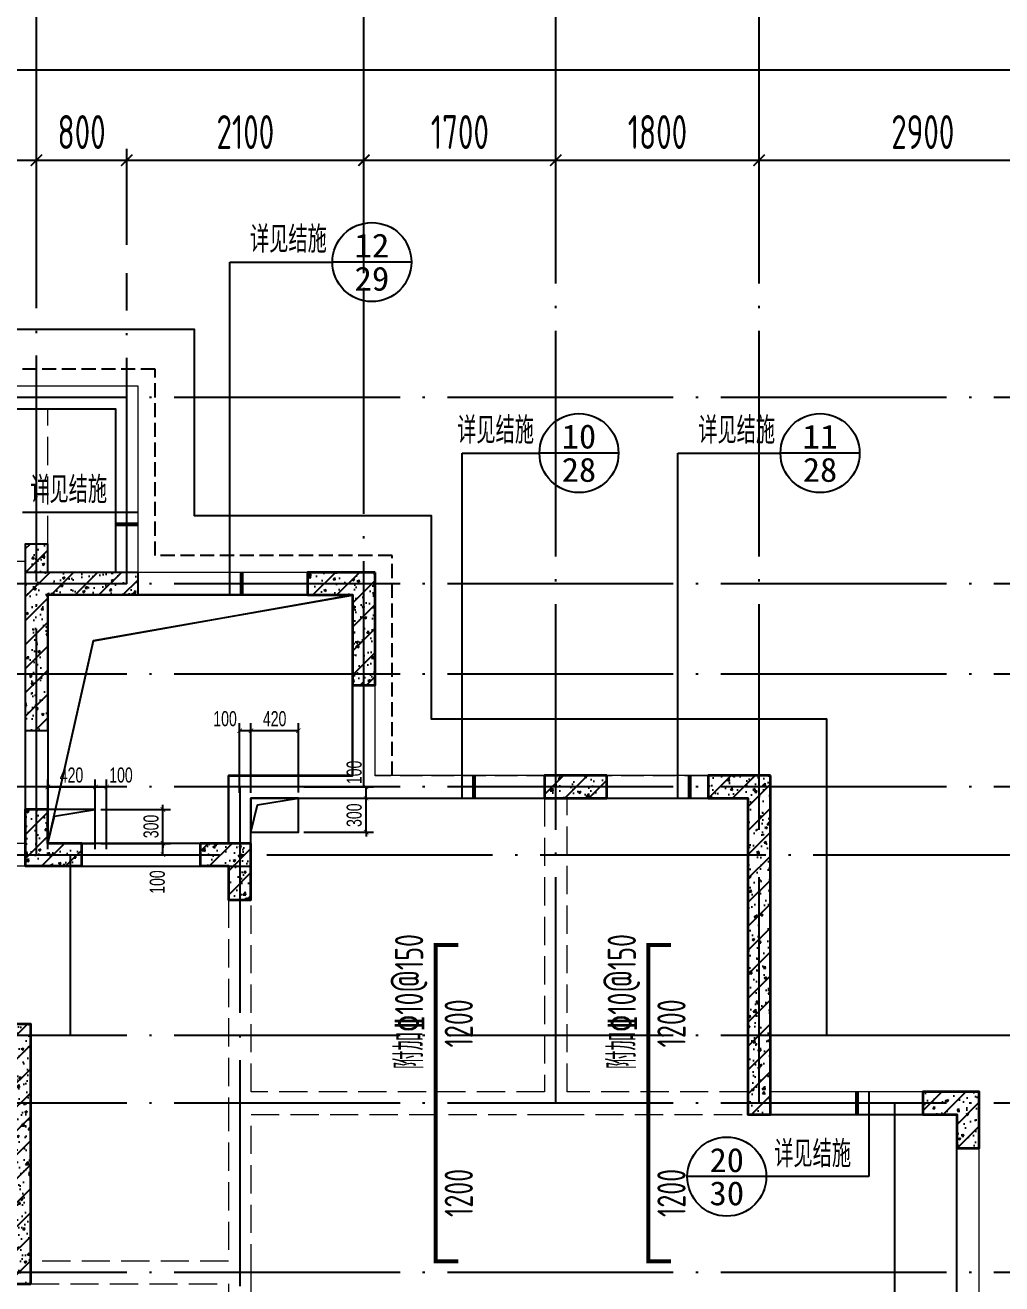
# Model space of a CAD drawing. Extents: x -668857 to 185752, y -270966 to 286822.
# Drawn here: x -191735 to -183085, y -209663 to -198517 of the extents above; entities that cross this region are included whole.
import ezdxf
from ezdxf.enums import TextEntityAlignment as Align

# ---------------------------------------------------------------- set-up
doc = ezdxf.new("R2010")
doc.units = 0
doc.header["$LTSCALE"] = 1000
for name, pattern in [('#P_--_20B1_001_t3$0$DASH', [0.35, 0.25, -0.1]), ('__DASH', [0.35, 0.25, -0.1]), ('DASH', [0.35, 0.25, -0.1]), ('DOTE', [2.42, 2, -0.2, 0.02, -0.2])]:
    doc.linetypes.add(name, pattern=pattern)
doc.layers.get('0').update_dxf_attribs({"linetype": 'CONTINUOUS'})
doc.layers.get('DEFPOINTS').update_dxf_attribs({"linetype": 'CONTINUOUS'})
for name, color, linetype in [('A-AXIS', 1, 'CONTINUOUS'), ('A-DOTE', 10, 'DOTE'), ('DIM_IDEN', 67, 'CONTINUOUS'), ('PUB_TEXT', 2, 'CONTINUOUS'), ('ROOF', 183, 'CONTINUOUS'), ('S-B板配筋', 6, 'CONTINUOUS'), ('S-B板配筋号', 7, 'CONTINUOUS'), ('S-D洞口', 4, 'CONTINUOUS'), ('S-D洞口标注', 3, 'CONTINUOUS'), ('S-L主梁线', 4, 'DASH'), ('S-Q墙填充', 252, 'CONTINUOUS'), ('S-Q墙实线', 6, 'CONTINUOUS'), ('S-Y一般标注', 3, 'CONTINUOUS'), ('S-Z柱填充', 252, 'CONTINUOUS'), ('S-Z柱实线', 6, 'CONTINUOUS'), ('看线', 251, 'CONTINUOUS')]:
    doc.layers.add(name, color=color, linetype=linetype)
doc.layers.add('平面-看线', color=45, linetype='CONTINUOUS', lineweight=15)
doc.styles.add('_TCH_AXIS', font='COMPLEX', dxfattribs={"bigfont": 'GBCBIG'})
doc.styles.add('_TCH_LABEL', font='simhei.ttf')
doc.styles.add('TSSD_DIMENSION', font='Tssdeng.shx', dxfattribs={"width": 0.7, "bigfont": 'tssdchn.shx'})
doc.styles.add('TSSD_REIN', font='tssdeng.shx', dxfattribs={"width": 0.7, "height": 300, "bigfont": 'tssdchn.shx'})
doc.styles.add('结构文字', font='zstxt.shx', dxfattribs={"width": 0.7, "bigfont": 'zshz.shx'})
doc.dimstyles.new('STRUCK30', dxfattribs={"dimscale": 0.33333, "dimtxt": 400, "dimasz": 121, "dimexe": 200, "dimexo": 150, "dimgap": 115, "dimtad": 1, "dimdec": 0, "dimdsep": 46, "dimtxsty": '结构文字', "dimblk": 'ARCHTICK', "dimcen": 400, "dimclrd": 3, "dimclre": 3, "dimclrt": 7, "dimadec": 0, "dimazin": 0, "dimtfac": 1, "dimtdec": 0, "dimtix": 1, "dimtmove": 2, "dimatfit": 3, "dimldrblk": '_DIMX', "dimfxl": 1, "dimtolj": 1, "dimtzin": 0, "dimarcsym": 0})
doc.dimstyles.new('TSSD_100_100', dxfattribs={"dimtxt": 300, "dimasz": 100, "dimexe": 100, "dimexo": 250, "dimgap": 100, "dimtad": 1, "dimdec": 0, "dimzin": 0, "dimdsep": 46, "dimtxsty": 'TSSD_DIMENSION', "dimblk": 'ARCHTICK', "dimcen": 0, "dimdle": 100, "dimclrt": 7, "dimadec": 0, "dimazin": 0, "dimtfac": 1, "dimtdec": 0, "dimtix": 1, "dimtmove": 2, "dimatfit": 3, "dimldrblk": 'ARCHTICK', "dimfxl": 1, "dimtolj": 1, "dimtzin": 0, "dimarcsym": 0})
pattern_1 = [(50, (79242.38, 113232.59), (215.17805, -18.82564), [22.5, -247.5]), (355, (79242.38, 113232.6), (-41.6254, 225.6576), [18, -198]), (100.4514, (79260.31, 113231.02), (173.5528, 206.8319), [19.1221, -210.3426]), (46.1842, (79242.38, 113292.6), (320.1723, -49.6557), [33.75, -371.25]), (96.6356, (79269.06, 113288.45), (280.3988, 292.2354), [28.683, -315.514]), (351.1842, (79242.38, 113292.6), (280.3986, 292.2356), [27, -297]), (21, (79272.38, 113277.59), (179.0721, -120.78567), [22.5, -247.5]), (326, (79272.38, 113277.6), (72.9946, 217.545), [18, -198]), (71.4514, (79287.3, 113267.52), (252.0668, 96.75915), [19.1221, -210.3426]), (37.5, (79242.38, 113232.59), (3.64796, 99.86816), [0, -195.6, 0, -201, 0, -198.75]), (7.5, (79242.38, 113232.59), (78.92086, 118.32351), [0, -114.6, 0, -191.1, 0, -75.75]), (327.5, (79175.48, 113232.59), (160.14673, -6.76646), [0, -75, 0, -234, 0, -310.5]), (317.5, (79145.48, 113232.59), (174.95585, 30.0315), [0, -97.5, 0, -155.4, 0, -220.5]), (45, (79242.38, 113232.59), (-106.066, 106.066), [])]

# ---------------------------------------------------------------- blocks, each defined once
blk = doc.blocks.new('_ArchTick')
at = {"color": 0, "linetype": 'ByBlock', "const_width": 0.15}
blk.add_lwpolyline([(-0.5, -0.5), (0.5, 0.5)], dxfattribs=at)
blk = doc.blocks.new('*D162')
at = {"layer": 'DEFPOINTS', "color": 0, "transparency": 16777216}
for p in [(18500, 19250), (15700, 18250), (18500, 18250)]:
    blk.add_point(p, dxfattribs=at)
at = {"layer": 'S-Y一般标注', "color": 0, "lineweight": -2, "transparency": 16777216}
for p, q in [((15700, 18500), (15700, 19350)), ((18500, 18500), (18500, 19350)), ((15600, 19250), (18600, 19250))]:
    blk.add_line(p, q, dxfattribs=at)
at = {"layer": 'S-Y一般标注', "color": 0, "lineweight": -2, "transparency": 16777216, "xscale": 100, "yscale": 100, "zscale": 100, "rotation": 180}
blk.add_blockref('_ArchTick', (15700, 19250), dxfattribs=at)
at = {"layer": 'S-Y一般标注', "color": 0, "lineweight": -2, "transparency": 16777216, "xscale": 100, "yscale": 100, "zscale": 100}
blk.add_blockref('_ArchTick', (18500, 19250), dxfattribs=at)
at = {"layer": 'S-Y一般标注', "color": 7, "transparency": 16777216, "insert": (17100, 19500), "char_height": 300, "attachment_point": 5, "style": 'TSSD_DIMENSION'}
blk.add_mtext('\\A1;2800', dxfattribs=at)
blk = doc.blocks.new('*D163')
at = {"layer": 'DEFPOINTS', "color": 0, "transparency": 16777216}
for p in [(19300, 19250), (18500, 18250), (19300, 18250)]:
    blk.add_point(p, dxfattribs=at)
at = {"layer": 'S-Y一般标注', "color": 0, "lineweight": -2, "transparency": 16777216}
for p, q in [((18500, 18500), (18500, 19350)), ((19300, 18500), (19300, 19350)), ((18400, 19250), (19400, 19250))]:
    blk.add_line(p, q, dxfattribs=at)
at = {"layer": 'S-Y一般标注', "color": 0, "lineweight": -2, "transparency": 16777216, "xscale": 100, "yscale": 100, "zscale": 100, "rotation": 180}
blk.add_blockref('_ArchTick', (18500, 19250), dxfattribs=at)
at = {"layer": 'S-Y一般标注', "color": 0, "lineweight": -2, "transparency": 16777216, "xscale": 100, "yscale": 100, "zscale": 100}
blk.add_blockref('_ArchTick', (19300, 19250), dxfattribs=at)
at = {"layer": 'S-Y一般标注', "color": 7, "transparency": 16777216, "insert": (18900, 19500), "char_height": 300, "attachment_point": 5, "style": 'TSSD_DIMENSION'}
blk.add_mtext('\\A1;800', dxfattribs=at)
blk = doc.blocks.new('*D164')
at = {"layer": 'DEFPOINTS', "color": 0, "transparency": 16777216}
for p in [(23100, 19250), (21400, 18250), (23100, 18250)]:
    blk.add_point(p, dxfattribs=at)
at = {"layer": 'S-Y一般标注', "color": 0, "lineweight": -2, "transparency": 16777216}
for p, q in [((21400, 18500), (21400, 19350)), ((23100, 18500), (23100, 19350)), ((21300, 19250), (23200, 19250))]:
    blk.add_line(p, q, dxfattribs=at)
at = {"layer": 'S-Y一般标注', "color": 0, "lineweight": -2, "transparency": 16777216, "xscale": 100, "yscale": 100, "zscale": 100, "rotation": 180}
blk.add_blockref('_ArchTick', (21400, 19250), dxfattribs=at)
at = {"layer": 'S-Y一般标注', "color": 0, "lineweight": -2, "transparency": 16777216, "xscale": 100, "yscale": 100, "zscale": 100}
blk.add_blockref('_ArchTick', (23100, 19250), dxfattribs=at)
at = {"layer": 'S-Y一般标注', "color": 7, "transparency": 16777216, "insert": (22250, 19500), "char_height": 300, "attachment_point": 5, "style": 'TSSD_DIMENSION'}
blk.add_mtext('\\A1;1700', dxfattribs=at)
blk = doc.blocks.new('*D165')
at = {"layer": 'DEFPOINTS', "color": 0, "transparency": 16777216}
for p in [(24900, 19250), (23100, 18250), (24900, 18250)]:
    blk.add_point(p, dxfattribs=at)
at = {"layer": 'S-Y一般标注', "color": 0, "lineweight": -2, "transparency": 16777216}
for p, q in [((23100, 18500), (23100, 19350)), ((24900, 18500), (24900, 19350)), ((23000, 19250), (25000, 19250))]:
    blk.add_line(p, q, dxfattribs=at)
at = {"layer": 'S-Y一般标注', "color": 0, "lineweight": -2, "transparency": 16777216, "xscale": 100, "yscale": 100, "zscale": 100, "rotation": 180}
blk.add_blockref('_ArchTick', (23100, 19250), dxfattribs=at)
at = {"layer": 'S-Y一般标注', "color": 0, "lineweight": -2, "transparency": 16777216, "xscale": 100, "yscale": 100, "zscale": 100}
blk.add_blockref('_ArchTick', (24900, 19250), dxfattribs=at)
at = {"layer": 'S-Y一般标注', "color": 7, "transparency": 16777216, "insert": (24000, 19500), "char_height": 300, "attachment_point": 5, "style": 'TSSD_DIMENSION'}
blk.add_mtext('\\A1;1800', dxfattribs=at)
blk = doc.blocks.new('*D166')
at = {"layer": 'DEFPOINTS', "color": 0, "transparency": 16777216}
for p in [(27800, 19250), (24900, 18250), (27800, 18250)]:
    blk.add_point(p, dxfattribs=at)
at = {"layer": 'S-Y一般标注', "color": 0, "lineweight": -2, "transparency": 16777216}
for p, q in [((24900, 18500), (24900, 19350)), ((27800, 18500), (27800, 19350)), ((24800, 19250), (27900, 19250))]:
    blk.add_line(p, q, dxfattribs=at)
at = {"layer": 'S-Y一般标注', "color": 0, "lineweight": -2, "transparency": 16777216, "xscale": 100, "yscale": 100, "zscale": 100, "rotation": 180}
blk.add_blockref('_ArchTick', (24900, 19250), dxfattribs=at)
at = {"layer": 'S-Y一般标注', "color": 0, "lineweight": -2, "transparency": 16777216, "xscale": 100, "yscale": 100, "zscale": 100}
blk.add_blockref('_ArchTick', (27800, 19250), dxfattribs=at)
at = {"layer": 'S-Y一般标注', "color": 7, "transparency": 16777216, "insert": (26350, 19500), "char_height": 300, "attachment_point": 5, "style": 'TSSD_DIMENSION'}
blk.add_mtext('\\A1;2900', dxfattribs=at)
blk = doc.blocks.new('*D179')
at = {"layer": 'DEFPOINTS', "color": 0, "transparency": 16777216}
for p in [(54600, 20050), (4600, 18250), (54600, 18250)]:
    blk.add_point(p, dxfattribs=at)
at = {"layer": 'S-Y一般标注', "color": 0, "lineweight": -2, "transparency": 16777216}
for p, q in [((4600, 18500), (4600, 20150)), ((54600, 18500), (54600, 20150)), ((4500, 20050), (54700, 20050))]:
    blk.add_line(p, q, dxfattribs=at)
at = {"layer": 'S-Y一般标注', "color": 0, "lineweight": -2, "transparency": 16777216, "xscale": 100, "yscale": 100, "zscale": 100, "rotation": 180}
blk.add_blockref('_ArchTick', (4600, 20050), dxfattribs=at)
at = {"layer": 'S-Y一般标注', "color": 0, "lineweight": -2, "transparency": 16777216, "xscale": 100, "yscale": 100, "zscale": 100}
blk.add_blockref('_ArchTick', (54600, 20050), dxfattribs=at)
at = {"layer": 'S-Y一般标注', "color": 7, "transparency": 16777216, "insert": (29600, 20300), "char_height": 300, "attachment_point": 5, "style": 'TSSD_DIMENSION'}
blk.add_mtext('\\A1;50000', dxfattribs=at)
blk = doc.blocks.new('*D191')
at = {"layer": 'DEFPOINTS', "color": 0, "transparency": 16777216}
for p in [(21400, 19250), (19300, 18250), (21400, 18250)]:
    blk.add_point(p, dxfattribs=at)
at = {"layer": 'S-Y一般标注', "color": 0, "lineweight": -2, "transparency": 16777216}
for p, q in [((19300, 18500), (19300, 19350)), ((21400, 18500), (21400, 19350)), ((19200, 19250), (21500, 19250))]:
    blk.add_line(p, q, dxfattribs=at)
at = {"layer": 'S-Y一般标注', "color": 0, "lineweight": -2, "transparency": 16777216, "xscale": 100, "yscale": 100, "zscale": 100, "rotation": 180}
blk.add_blockref('_ArchTick', (19300, 19250), dxfattribs=at)
at = {"layer": 'S-Y一般标注', "color": 0, "lineweight": -2, "transparency": 16777216, "xscale": 100, "yscale": 100, "zscale": 100}
blk.add_blockref('_ArchTick', (21400, 19250), dxfattribs=at)
at = {"layer": 'S-Y一般标注', "color": 7, "transparency": 16777216, "insert": (20350, 19500), "char_height": 300, "attachment_point": 5, "style": 'TSSD_DIMENSION'}
blk.add_mtext('\\A1;2100', dxfattribs=at)
blk = doc.blocks.new('20210731.05472099')
at = {"layer": 'ROOF', "ltscale": 0.8}
for points in [[(21200, 3000), (21200, 8000), (19350, 8000), (19350, 10800), (15850, 10800), (15850, 12600), (13750, 12600), (13750, 14250), (8150, 14250), (8150, 12600), (6050, 12600), (6050, 10800), (2550, 10800), (2550, 8500), (1850, 8500)], [(8850, 12100), (8850, 13550), (13050, 13550), (13050, 12100), (12250, 12100), (12250, 9500), (14250, 9500), (14250, 10100), (18650, 10100), (18650, 7300), (20500, 7300), (20500, 3000), (14050, 3000), (14050, 1200), (7850, 1200), (7850, 3000), (2050, 3000), (2050, 7300), (3250, 7300), (3250, 10100), (4850, 10100), (4850, 7300), (9600, 7300)]]:
    blk.add_lwpolyline(points, dxfattribs=at)
blk.add_lwpolyline([(15150, 10300), (15150, 11900), (12450, 11900), (12450, 9701), (14050, 9701), (14050, 10300)], close=True, dxfattribs=at)
at = {"layer": '平面-看线', "linetype": 'DASH', "ltscale": 0.8}
blk.add_lwpolyline([(20900, 3000), (20700, 3000), (20700, 7500), (18850, 7500), (18850, 10300), (15350, 10300), (15350, 12100), (13250, 12100), (13250, 13750), (8650, 13750), (8650, 12100), (6550, 12100), (6550, 10300), (3050, 10300), (3050, 8400)], dxfattribs=at)
at = {"layer": '看线', "color": 202, "linetype": '#P_--_20B1_001_t3$0$DASH', "ltscale": 0.5}
blk.add_lwpolyline([(15500, 10300), (15500, 12250), (13400, 12250), (13400, 13900), (8500, 13900), (8500, 12250), (6400, 12250), (6400, 10300)], dxfattribs=at)
blk = doc.blocks.new('20210807.15294921')
at = {"layer": 'S-Q墙填充'}
h = blk.add_hatch(dxfattribs=at)
h.set_pattern_fill('ARMORED', color=252, scale=30, style=0)
h.set_pattern_definition([(50, (73980.54, 281268.66), (215.17805, -18.82564), [22.5, -247.5]), (355, (73980.54, 281268.66), (-41.6254, 225.65764), [18, -198]), (100.4514, (73998.48, 281267.1), (173.55281, 206.83186), [19.12206, -210.34263]), (46.1842, (73980.54, 281328.66), (320.1723, -49.6557), [33.75, -371.25]), (96.6356, (74007.23, 281324.53), (280.3988, 292.23536), [28.6831, -315.5139]), (351.1842, (73980.54, 281328.66), (280.3986, 292.2356), [27, -297]), (21, (74010.54, 281313.66), (179.07212, -120.78567), [22.5, -247.5]), (326, (74010.54, 281313.66), (72.9946, 217.54501), [18, -198]), (71.4514, (74025.47, 281303.6), (252.06679, 96.75915), [19.12206, -210.34263]), (37.5, (73980.544, 281268.66), (3.647957, 99.868156), [0, -195.6, 0, -201, 0, -198.75]), (7.5, (73980.54, 281268.66), (78.92086, 118.323514), [0, -114.6, 0, -191.1, 0, -75.75]), (327.5, (73913.644, 281268.66), (160.14673, -6.766462), [0, -75, 0, -234, 0, -310.5]), (317.5, (73883.64, 281268.66), (174.95585, 30.031495), [0, -97.5, 0, -155.4, 0, -220.5]), (45, (73980.54, 281268.66), (-106.06602, 106.06602), [])])
h.paths.add_polyline_path([(72116, 67840), (72116, 66540), (72316, 66540), (72316, 67740), (73115, 67740), (73115, 67940), (72316, 67940), (72316, 68190), (72116, 68190)])
h = blk.add_hatch(dxfattribs=at)
h.set_pattern_fill('ARMORED', color=252, scale=30, style=0)
h.set_pattern_definition(pattern_1)
h.paths.add_polyline_path([(75216, 67940), (74616, 67940), (74616, 67740), (75016, 67740), (75016, 66940), (75216, 66940)])
h = blk.add_hatch(dxfattribs=at)
h.set_pattern_fill('ARMORED', color=252, scale=30, style=0)
h.set_pattern_definition(pattern_1)
h.paths.add_polyline_path([(78716, 66140), (78166, 66140), (78166, 65940), (78516, 65940), (78516, 63140), (78716, 63140)])
h = blk.add_hatch(dxfattribs=at)
h.set_pattern_fill('ARMORED', color=252, scale=30, style=0)
h.set_pattern_definition(pattern_1)
h.paths.add_polyline_path([(72166, 61640), (72166, 62790), (72166, 63240), (72166, 63940), (71966, 63940), (71966, 63240), (71966, 62790), (71966, 61840), (71766, 61840), (71766, 61640)])
at = {"layer": 'S-Z柱填充'}
h = blk.add_hatch(dxfattribs=at)
h.set_pattern_fill('ARMORED', color=252, scale=30, style=0)
h.set_pattern_definition(pattern_1)
h.paths.add_polyline_path([(77266, 66140), (76716, 66140), (76716, 65940), (77266, 65940)])
h = blk.add_hatch(dxfattribs=at)
h.set_pattern_fill('ARMORED', color=252, scale=30, style=0)
h.set_pattern_definition(pattern_1)
h.paths.add_polyline_path([(72316, 65840), (72116, 65840), (72116, 65340), (72616, 65340), (72616, 65540), (72316, 65540)])
h = blk.add_hatch(dxfattribs=at)
h.set_pattern_fill('ARMORED', color=252, scale=30, style=0)
h.set_pattern_definition(pattern_1)
h.paths.add_polyline_path([(74115, 65540), (73665, 65540), (73665, 65340), (73915, 65340), (73915, 65040), (74115, 65040)])
h = blk.add_hatch(dxfattribs=at)
h.set_pattern_fill('ARMORED', color=252, scale=30, style=0)
h.set_pattern_definition(pattern_1)
h.paths.add_polyline_path([(80066, 63140), (80366, 63140), (80366, 62840), (80566, 62840), (80566, 63340), (80066, 63340)])
at = {"layer": 'S-D洞口', "color": 5}
blk.add_lwpolyline([(75016, 67740), (72316, 67740), (72316, 65540), (72720, 67335), (75016, 67740), (75016, 66140), (73915, 66140), (73915, 65540), (72316, 65540)], dxfattribs=at)
at = {"layer": 'S-L主梁线', "linetype": 'ByBlock', "lineweight": 18}
for p, q in [((72215, 69590), (69416, 69590)), ((73116, 69590), (72215, 69590)), ((73115, 67940), (73116, 69590)), ((74616, 67940), (73115, 67940)), ((75016, 66940), (75016, 66140)), ((75216, 66140), (75216, 66940)), ((72316, 65840), (72316, 66540)), ((73915, 66140), (73915, 65540)), ((75016, 66140), (73915, 66140)), ((76716, 66140), (75216, 66140)), ((78166, 66140), (77266, 66140)), ((73665, 65540), (72616, 65540)), ((80066, 63340), (78716, 63340)), ((80566, 59240), (80566, 62840))]:
    blk.add_line(p, q, dxfattribs=at)
at = {"layer": 'S-L主梁线', "linetype": '__DASH', "lineweight": 18}
for p, q in [((72315, 69390), (72916, 69390)), ((72316, 68190), (72315, 69390)), ((72916, 69390), (72915, 67940)), ((72316, 68140), (72316, 68190)), ((69516, 68040), (72116, 68040)), ((73115, 67740), (74616, 67740)), ((72116, 66540), (72116, 65840)), ((74115, 65540), (74115, 65940)), ((74115, 65940), (75116, 65940)), ((75116, 65940), (76716, 65940)), ((76716, 65940), (76716, 63340)), ((76916, 63340), (76916, 65940)), ((77266, 65940), (78166, 65940)), ((72116, 65540), (69516, 65540)), ((69516, 65340), (72116, 65340)), ((72616, 65340), (73665, 65340)), ((73916, 65041), (73916, 63240)), ((74116, 63340), (74116, 65041)), ((76716, 63340), (74116, 63340)), ((78516, 63340), (76916, 63340)), ((73916, 63240), (73916, 61840)), ((74116, 63140), (76816, 63140)), ((74116, 61740), (74116, 63140)), ((76816, 63140), (78516, 63140)), ((78716, 63140), (80066, 63140)), ((80366, 62840), (80366, 59240)), ((73916, 61840), (72166, 61840)), ((72166, 61640), (73916, 61640)), ((73916, 61640), (73916, 59090)), ((74116, 59090), (74116, 61740))]:
    blk.add_line(p, q, dxfattribs=at)
at = {"layer": 'S-Q墙实线'}
blk.add_lwpolyline([(72116, 67840), (72116, 66540), (72316, 66540), (72316, 67740), (73115, 67740), (73115, 67940), (72316, 67940), (72316, 68190), (72116, 68190)], close=True, dxfattribs=at)
at = {"layer": 'S-Q墙实线', "lineweight": 35}
for points in [[(75216, 67940), (74616, 67940), (74616, 67740), (75016, 67740), (75016, 66940), (75216, 66940)], [(78716, 66140), (78166, 66140), (78166, 65940), (78516, 65940), (78516, 63140), (78716, 63140)], [(72166, 61640), (72166, 62790), (72166, 63240), (72166, 63940), (71966, 63940), (71966, 63240), (71966, 62790), (71966, 61840), (71766, 61840), (71766, 61640)]]:
    blk.add_lwpolyline(points, close=True, dxfattribs=at)
at = {"layer": 'S-Z柱实线', "lineweight": 35}
for points in [[(77266, 66140), (76716, 66140), (76716, 65940), (77266, 65940)], [(72316, 65840), (72116, 65840), (72116, 65340), (72616, 65340), (72616, 65540), (72316, 65540)], [(74115, 65540), (73665, 65540), (73665, 65340), (73915, 65340), (73915, 65040), (74115, 65040)], [(80066, 63140), (80366, 63140), (80366, 62840), (80566, 62840), (80566, 63340), (80066, 63340)]]:
    blk.add_lwpolyline(points, close=True, dxfattribs=at)
blk = doc.blocks.new('*D2755')
at = {"layer": 'DEFPOINTS', "color": 0, "transparency": 16777216}
for p in [(-191115.473725, -205462.76289), (-190515.473725, -205462.76289), (-191115.473725, -205762.76289)]:
    blk.add_point(p, dxfattribs=at)
at = {"layer": 'S-D洞口标注', "color": 3, "lineweight": -2, "transparency": 16777216}
for p, q in [((-190515.473725, -205462.76289), (-190515.473725, -205422.42996)), ((-191065.474225, -205462.76289), (-190448.807725, -205462.76289)), ((-190515.473725, -205762.76289), (-190515.473725, -205462.76289)), ((-191065.474225, -205762.76289), (-190448.807725, -205762.76289)), ((-190515.473725, -205762.76289), (-190515.473725, -205803.09582))]:
    blk.add_line(p, q, dxfattribs=at)
at = {"layer": 'S-D洞口标注', "color": 3, "lineweight": -2, "transparency": 16777216, "xscale": 40.33293, "yscale": 40.33293, "zscale": 40.33293}
for p, rotation in [((-190515.473725, -205462.76289), 270), ((-190515.473725, -205762.76289), 90)]:
    blk.add_blockref('_ArchTick', p, dxfattribs=dict(at, rotation=rotation))
at = {"layer": 'S-D洞口标注', "color": 7, "transparency": 16777216, "insert": (-190620.472675, -205612.76289), "char_height": 133.332, "attachment_point": 5, "rotation": 90, "style": '结构文字'}
blk.add_mtext('\\A1;300', dxfattribs=at)
blk = doc.blocks.new('_DIMX')
blk.add_line((-150, 0), (150, 0))
at = {"const_width": 50}
blk.add_lwpolyline([(-70, -70), (70, 70)], dxfattribs=at)
blk = doc.blocks.new('*D2756')
at = {"layer": 'DEFPOINTS', "color": 0, "transparency": 16777216}
for p in [(-191115, -205263), (-191535, -205863), (-191115, -205863)]:
    blk.add_point(p, dxfattribs=at)
at = {"layer": 'S-D洞口标注', "color": 3, "lineweight": -2, "transparency": 16777216}
for p, q in [((-191535, -205813), (-191535, -205197)), ((-191115, -205813), (-191115, -205197)), ((-191535, -205263), (-191115, -205263))]:
    blk.add_line(p, q, dxfattribs=at)
at = {"layer": 'S-D洞口标注', "color": 3, "lineweight": -2, "transparency": 16777216, "xscale": 40.33293, "yscale": 40.33293, "zscale": 40.33293, "rotation": 180}
blk.add_blockref('_ArchTick', (-191535, -205263), dxfattribs=at)
at = {"layer": 'S-D洞口标注', "color": 3, "lineweight": -2, "transparency": 16777216, "xscale": 40.33293, "yscale": 40.33293, "zscale": 40.33293}
blk.add_blockref('_ArchTick', (-191115, -205263), dxfattribs=at)
at = {"layer": 'S-D洞口标注', "color": 7, "transparency": 16777216, "insert": (-191325, -205158), "char_height": 133.3, "attachment_point": 5, "style": '结构文字'}
blk.add_mtext('\\A1;420', dxfattribs=at)
blk = doc.blocks.new('*D2757')
at = {"layer": 'DEFPOINTS', "color": 0, "transparency": 16777216}
for p in [(-191015, -205263), (-191115, -205863), (-191015, -205863)]:
    blk.add_point(p, dxfattribs=at)
at = {"layer": 'S-D洞口标注', "color": 3, "lineweight": -2, "transparency": 16777216}
for p, q in [((-191115, -205813), (-191115, -205197)), ((-191015, -205813), (-191015, -205197)), ((-191115, -205263), (-191015, -205263))]:
    blk.add_line(p, q, dxfattribs=at)
at = {"layer": 'S-D洞口标注', "color": 3, "lineweight": -2, "transparency": 16777216, "xscale": 40.33293, "yscale": 40.33293, "zscale": 40.33293, "rotation": 180}
blk.add_blockref('_ArchTick', (-191115, -205263), dxfattribs=at)
at = {"layer": 'S-D洞口标注', "color": 3, "lineweight": -2, "transparency": 16777216, "xscale": 40.33293, "yscale": 40.33293, "zscale": 40.33293}
blk.add_blockref('_ArchTick', (-191015, -205263), dxfattribs=at)
at = {"layer": 'S-D洞口标注', "color": 7, "transparency": 16777216, "insert": (-190887, -205158), "char_height": 133.3, "attachment_point": 5, "style": '结构文字'}
blk.add_mtext('\\A1;100', dxfattribs=at)
blk = doc.blocks.new('*D2758')
at = {"layer": 'DEFPOINTS', "color": 0, "transparency": 16777216}
for p in [(-191115, -205763), (-191115, -205863), (-190515, -205763)]:
    blk.add_point(p, dxfattribs=at)
at = {"layer": 'S-D洞口标注', "color": 3, "lineweight": -2, "transparency": 16777216}
for p, q in [((-191065, -205763), (-190449, -205763)), ((-191065, -205863), (-190449, -205863)), ((-190515, -205863), (-190515, -205763))]:
    blk.add_line(p, q, dxfattribs=at)
at = {"layer": 'S-D洞口标注', "color": 3, "lineweight": -2, "transparency": 16777216, "xscale": 40.33293, "yscale": 40.33293, "zscale": 40.33293}
for p, rotation in [((-190515, -205763), 90), ((-190515, -205863), 270)]:
    blk.add_blockref('_ArchTick', p, dxfattribs=dict(at, rotation=rotation))
at = {"layer": 'S-D洞口标注', "color": 7, "transparency": 16777216, "insert": (-190565, -206105), "char_height": 133.3, "attachment_point": 5, "rotation": 90, "style": '结构文字'}
blk.add_mtext('\\A1;100', dxfattribs=at)
blk = doc.blocks.new('*D2767')
at = {"layer": 'DEFPOINTS', "color": 0, "transparency": 16777216}
for p in [(-189316, -205363), (-188716, -205363), (-189316, -205663)]:
    blk.add_point(p, dxfattribs=at)
at = {"layer": 'S-D洞口标注', "color": 3, "lineweight": -2, "transparency": 16777216}
for p, q in [((-189266, -205363), (-188649, -205363)), ((-188716, -205363), (-188716, -205323)), ((-188716, -205663), (-188716, -205363)), ((-189266, -205663), (-188649, -205663)), ((-188716, -205663), (-188716, -205703))]:
    blk.add_line(p, q, dxfattribs=at)
at = {"layer": 'S-D洞口标注', "color": 3, "lineweight": -2, "transparency": 16777216, "xscale": 40.33293, "yscale": 40.33293, "zscale": 40.33293}
for p, rotation in [((-188716, -205363), 270), ((-188716, -205663), 90)]:
    blk.add_blockref('_ArchTick', p, dxfattribs=dict(at, rotation=rotation))
at = {"layer": 'S-D洞口标注', "color": 7, "transparency": 16777216, "insert": (-188821, -205513), "char_height": 133.3, "attachment_point": 5, "rotation": 90, "style": '结构文字'}
blk.add_mtext('\\A1;300', dxfattribs=at)
blk = doc.blocks.new('*D2768')
at = {"layer": 'DEFPOINTS', "color": 0, "transparency": 16777216}
for p in [(-189316, -204764), (-189736, -205364), (-189316, -205363)]:
    blk.add_point(p, dxfattribs=at)
at = {"layer": 'S-D洞口标注', "color": 3, "lineweight": -2, "transparency": 16777216}
for p, q in [((-189736, -205314), (-189736, -204697)), ((-189316, -205313), (-189316, -204697)), ((-189736, -204764), (-189316, -204764))]:
    blk.add_line(p, q, dxfattribs=at)
at = {"layer": 'S-D洞口标注', "color": 3, "lineweight": -2, "transparency": 16777216, "xscale": 40.33293, "yscale": 40.33293, "zscale": 40.33293, "rotation": 180}
blk.add_blockref('_ArchTick', (-189736, -204764), dxfattribs=at)
at = {"layer": 'S-D洞口标注', "color": 3, "lineweight": -2, "transparency": 16777216, "xscale": 40.33293, "yscale": 40.33293, "zscale": 40.33293}
blk.add_blockref('_ArchTick', (-189316, -204764), dxfattribs=at)
at = {"layer": 'S-D洞口标注', "color": 7, "transparency": 16777216, "insert": (-189526, -204659), "char_height": 133.3, "attachment_point": 5, "style": '结构文字'}
blk.add_mtext('\\A1;420', dxfattribs=at)
blk = doc.blocks.new('*D2769')
at = {"layer": 'DEFPOINTS', "color": 0, "transparency": 16777216}
for p in [(-189316, -205263), (-188716, -205263), (-189316, -205363)]:
    blk.add_point(p, dxfattribs=at)
at = {"layer": 'S-D洞口标注', "color": 3, "lineweight": -2, "transparency": 16777216}
for p, q in [((-189266, -205263), (-188649, -205263)), ((-188716, -205363), (-188716, -205263)), ((-189266, -205363), (-188649, -205363))]:
    blk.add_line(p, q, dxfattribs=at)
at = {"layer": 'S-D洞口标注', "color": 3, "lineweight": -2, "transparency": 16777216, "xscale": 40.33293, "yscale": 40.33293, "zscale": 40.33293}
for p, rotation in [((-188716, -205263), 90), ((-188716, -205363), 270)]:
    blk.add_blockref('_ArchTick', p, dxfattribs=dict(at, rotation=rotation))
at = {"layer": 'S-D洞口标注', "color": 7, "transparency": 16777216, "insert": (-188821, -205134), "char_height": 133.3, "attachment_point": 5, "rotation": 90, "style": '结构文字'}
blk.add_mtext('\\A1;100', dxfattribs=at)
blk = doc.blocks.new('*D2770')
at = {"layer": 'DEFPOINTS', "color": 0, "transparency": 16777216}
for p in [(-189736, -204764), (-189836, -205364), (-189736, -205364)]:
    blk.add_point(p, dxfattribs=at)
at = {"layer": 'S-D洞口标注', "color": 3, "lineweight": -2, "transparency": 16777216}
for p, q in [((-189836, -205314), (-189836, -204697)), ((-189736, -205314), (-189736, -204697)), ((-189836, -204764), (-189736, -204764))]:
    blk.add_line(p, q, dxfattribs=at)
at = {"layer": 'S-D洞口标注', "color": 3, "lineweight": -2, "transparency": 16777216, "xscale": 40.33293, "yscale": 40.33293, "zscale": 40.33293, "rotation": 180}
blk.add_blockref('_ArchTick', (-189836, -204764), dxfattribs=at)
at = {"layer": 'S-D洞口标注', "color": 3, "lineweight": -2, "transparency": 16777216, "xscale": 40.33293, "yscale": 40.33293, "zscale": 40.33293}
blk.add_blockref('_ArchTick', (-189736, -204764), dxfattribs=at)
at = {"layer": 'S-D洞口标注', "color": 7, "transparency": 16777216, "insert": (-189965, -204659), "char_height": 133.3, "attachment_point": 5, "style": '结构文字'}
blk.add_mtext('\\A1;100', dxfattribs=at)
blk = doc.blocks.new('20210811.10013268')
at = {"layer": 'DIM_IDEN'}
for p, q in [((15665, 16253), (16574, 16253)), ((15665, 13305), (15665, 16253)), ((17274, 16253), (16574, 16253)), ((17723, 14561), (18408, 14561)), ((17723, 11505), (17723, 14561)), ((19108, 14561), (18408, 14561)), ((19634, 14561), (20543, 14561)), ((19634, 11505), (19634, 14561)), ((21243, 14561), (20543, 14561)), ((14599, 14036), (13828, 14036)), ((14853, 14036), (14599, 14036)), ((21325, 8905), (21325, 8154)), ((20417, 8154), (19717, 8154)), ((21325, 8154), (20417, 8154))]:
    blk.add_line(p, q, dxfattribs=at)
at = {"layer": 'DIM_IDEN', "const_width": 35}
for points in [[(14853, 13931), (14653, 13931)], [(15770, 13305), (15770, 13505)], [(17828, 11505), (17828, 11705)], [(19739, 11505), (19739, 11705)], [(21220, 8905), (21220, 8705)]]:
    blk.add_lwpolyline(points, dxfattribs=at)
at = {"layer": 'DIM_IDEN'}
for centre in [(16924, 16253), (18758, 14561), (20893, 14561), (20067, 8154)]:
    blk.add_circle(centre, 350, dxfattribs=at)
at = {"layer": 'PUB_TEXT', "style": '_TCH_AXIS'}
for p in [(15844, 16336), (17679, 14645), (19814, 14645), (13898, 14119), (20487, 8237)]:
    blk.add_text('详见结施', height=236.3, dxfattribs=at).set_placement(p)
at = {"layer": 'PUB_TEXT', "style": '_TCH_LABEL'}
for s, height, width, p, p2 in [('12', 211.6, 1.022989, (16768, 16294), (17079, 16294)), ('29', 212.7, 1.00565, (16770, 16000), (17078, 16000)), ('10', 213.8, 0.988889, (18606, 14602), (18910, 14602)), ('11', 210.8, 1.034884, (20736, 14602), (21050, 14602)), ('28', 213.8, 0.988889, (18606, 14307), (18910, 14307)), ('28', 213.8, 0.988889, (20741, 14307), (21045, 14307)), ('20', 213.8, 0.988889, (19915, 8194), (20219, 8194)), ('30', 212.7, 1.00565, (19913, 7900), (20221, 7900))]:
    blk.add_text(s, height=height, dxfattribs=dict(at, width=width)).set_placement(p, p2, align=Align.FIT)
blk = doc.blocks.new('20210726.16395156')
at = {"layer": 'A-AXIS'}
for p, q in [((18500, 18249.9), (18500, 21049.9)), ((21400, 18249.9), (21400, 21049.9)), ((23100, 18249.9), (23100, 21049.9)), ((24900, 18249.9), (24900, 21049.9))]:
    blk.add_line(p, q, dxfattribs=at)
at = {"layer": 'A-DOTE'}
for p, q in [((18500, 13100.3), (18500, 18249.9)), ((19300, 15500), (19300, 18249.9)), ((21400, 13700), (21400, 18249.9)), ((23100, 10900), (23100, 18249.9)), ((24900, 10900), (24900, 18249.9)), ((55600, 17150), (3600, 17150)), ((55600, 15500), (3600, 15500)), ((55600, 14700), (3600, 14700)), ((55600, 13700), (3600, 13700)), ((20299.8, 13700), (20300, 3600)), ((3600, 13100.3), (55600, 13100.3)), ((18800, 11500), (18800, 13100)), ((55600, 11500), (3600, 11500)), ((55600, 10900), (3600, 10900)), ((26100, 10900), (26100, 3600)), ((55600, 9400), (3600, 9400))]:
    blk.add_line(p, q, dxfattribs=at)
at = {"layer": 'S-Y一般标注'}
for base, p1, p2, picture, middle in [((54600, 20049.9), (4600, 18249.9), (54600, 18249.9), '*D179', (29600, 20299.9)), ((18500, 19249.9), (15700, 18249.9), (18500, 18249.9), '*D162', (17100, 19499.9)), ((19300, 19249.9), (18500, 18249.9), (19300, 18249.9), '*D163', (18900, 19499.9)), ((21400, 19249.9), (19300, 18249.9), (21400, 18249.9), '*D191', (20350, 19499.9)), ((23100, 19249.9), (21400, 18249.9), (23100, 18249.9), '*D164', (22250, 19499.9)), ((24900, 19249.9), (23100, 18249.9), (24900, 18249.9), '*D165', (24000, 19499.9)), ((27800, 19249.9), (24900, 18249.9), (27800, 18249.9), '*D166', (26350, 19499.9))]:
    dim = blk.add_linear_dim(base=base, p1=p1, p2=p2, dimstyle='TSSD_100_100', dxfattribs=at)
    dim.commit()
    dim.dimension.update_dxf_attribs({"geometry": picture, "text_midpoint": middle})

msp = doc.modelspace()

# ---------------------------------------------------------------- linework, layer by layer
at = {"layer": 'S-B板配筋', "lineweight": 35, "const_width": 35}
for points in [[(-187900.24, -209463.03), (-188100.24, -209463.03), (-188100.24, -206663.03), (-187900.24, -206663.03)], [(-186016.33, -209463.03), (-186216.33, -209463.03), (-186216.33, -206663.03), (-186016.33, -206663.03)]]:
    msp.add_lwpolyline(points, dxfattribs=at)
at = {"layer": 'S-D洞口', "color": 5}
for points in [[(-188835.48, -203563.03), (-191535.48, -203563.03), (-191535.48, -205762.76), (-191131.42, -203967.09), (-188835.48, -203563.03), (-188835.39, -205163.02), (-189935.63, -205163.02), (-189935.63, -205762.63), (-191535.48, -205762.76)], [(-189735.68, -205663.03), (-189315.68, -205663.03), (-189315.68, -205363.03), (-189735.68, -205363.03), (-189735.68, -205663.03), (-189677.35, -205421.37), (-189315.68, -205363.03)], [(-191535.48, -205762.76), (-191115.48, -205762.76), (-191115.48, -205462.76), (-191535.48, -205462.76), (-191535.48, -205762.76), (-191477.14, -205521.1), (-191115.48, -205462.76)]]:
    msp.add_lwpolyline(points, dxfattribs=at)

# ---------------------------------------------------------------- block references
at = {"layer": 'A-DOTE'}
msp.add_blockref('20210726.16395156', (-210135.48, -218963.08), dxfattribs=at)
at = {"layer": 'PUB_TEXT'}
msp.add_blockref('20210811.10013268', (-205588.51, -216867.66), dxfattribs=at)
at = {"layer": 'ROOF'}
msp.add_blockref('20210731.05472099', (-203985.48, -215463.03), dxfattribs=at)
at = {"layer": 'S-Q墙填充'}
msp.add_blockref('20210807.15294921', (-263851.12, -271302.58), dxfattribs=at)

# ---------------------------------------------------------------- texts
at = {"layer": 'S-B板配筋号', "color": 1, "style": 'TSSD_REIN', "width": 0.7}
for p in [(-188460.09, -207164.58), (-186576.18, -207164.58)]:
    msp.add_text('附加%%13210@150', height=250, rotation=449.999992, dxfattribs=at).set_placement(p, align=Align.TOP_CENTER)
at = {"layer": 'S-B板配筋号', "style": 'TSSD_REIN', "width": 0.7}
for p in [(-188020.24, -207356.94), (-186136.33, -207356.94), (-188020.24, -208858.43), (-186136.33, -208858.43)]:
    msp.add_text('1200', height=250, rotation=449.999992, dxfattribs=at).set_placement(p, align=Align.TOP_CENTER)

# ---------------------------------------------------------------- dimensions: what is measured, and where the dimension line sits
at = {"layer": 'S-D洞口标注'}
for base, p1, p2, picture, middle in [((-189735.62, -204763.56), (-189835.69, -205363.56), (-189735.62, -205363.56), '*D2770', (-189964.58, -204658.56)), ((-191015.48, -205263.36), (-191115.47, -205862.76), (-191015.48, -205862.76), '*D2757', (-190886.6, -205158.36))]:
    dim = msp.add_linear_dim(base=base, p1=p1, p2=p2, dimstyle='STRUCK30', dxfattribs=at)
    dim.commit()
    dim.dimension.update_dxf_attribs({"geometry": picture, "text_midpoint": middle, "dimtype": 160})
for base, p1, p2, picture, middle in [((-189315.62, -204763.56), (-189735.62, -205363.56), (-189315.62, -205362.96), '*D2768', (-189525.62, -204658.56)), ((-191115.47, -205263.36), (-191535.48, -205863.36), (-191115.47, -205862.76), '*D2756', (-191325.47, -205158.37))]:
    dim = msp.add_linear_dim(base=base, p1=p1, p2=p2, dimstyle='STRUCK30', dxfattribs=at)
    dim.commit()
    dim.dimension.update_dxf_attribs({"geometry": picture, "text_midpoint": middle})
for base, p1, p2, picture, middle in [((-188715.68, -205263.03), (-189315.68, -205363.03), (-189315.68, -205263.03), '*D2769', (-188820.68, -205134.15)), ((-190515.47, -205762.76), (-191115.47, -205862.76), (-191115.47, -205762.76), '*D2758', (-190565.47, -206104.69))]:
    dim = msp.add_linear_dim(base=base, p1=p1, p2=p2, angle=90, dimstyle='STRUCK30', dxfattribs=at)
    dim.commit()
    dim.dimension.update_dxf_attribs({"geometry": picture, "text_midpoint": middle, "dimtype": 160})
for base, p1, p2, picture, middle in [((-190515.47, -205462.76), (-191115.47, -205762.76), (-191115.47, -205462.76), '*D2755', (-190620.47, -205612.76)), ((-188715.68, -205363.03), (-189315.68, -205663.03), (-189315.68, -205363.03), '*D2767', (-188820.68, -205513.03))]:
    dim = msp.add_linear_dim(base=base, p1=p1, p2=p2, angle=90, dimstyle='STRUCK30', dxfattribs=at)
    dim.commit()
    dim.dimension.update_dxf_attribs({"geometry": picture, "text_midpoint": middle})

doc.saveas('drawing.dxf')
